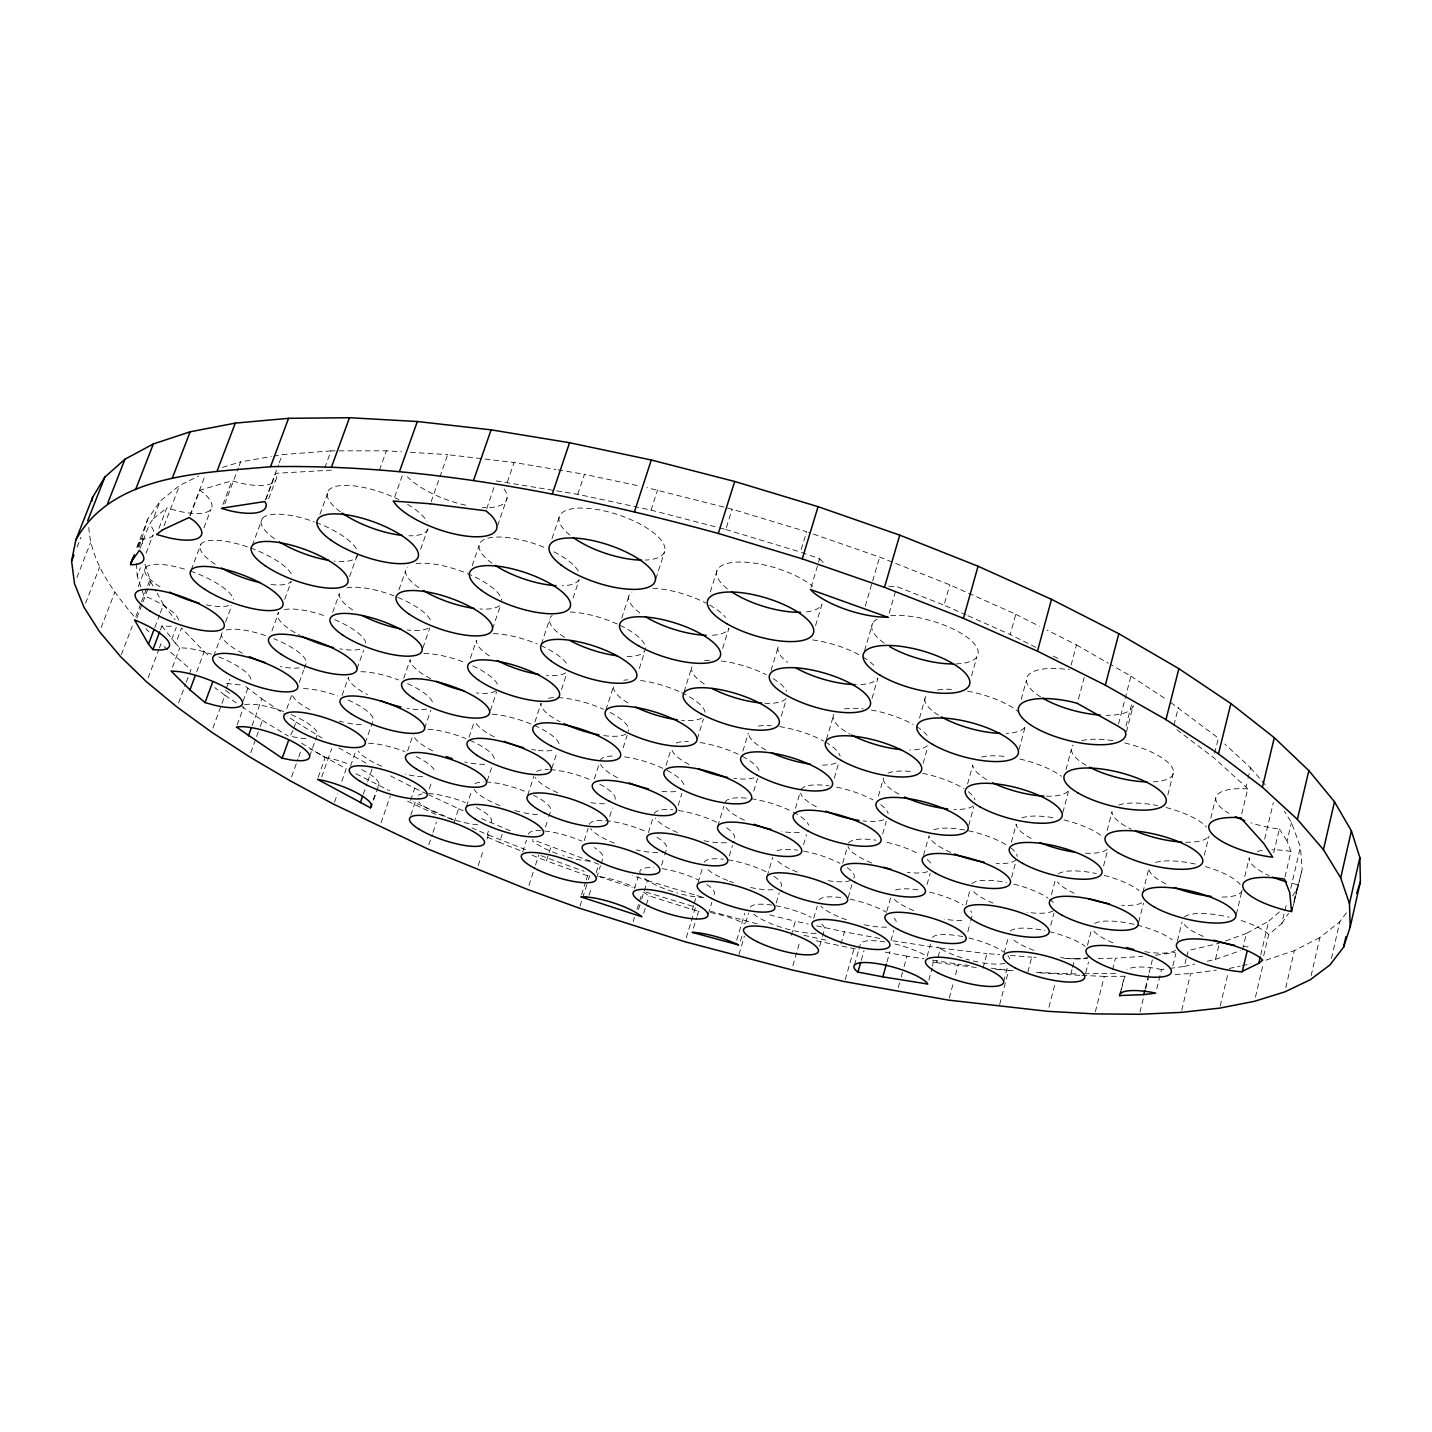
<?xml version="1.0" encoding="UTF-8"?>
<svg xmlns="http://www.w3.org/2000/svg" width="1432" height="1432" viewBox="0 0 1432 1432"><rect width="100%" height="100%" fill="white"/><g stroke="black" fill="none" stroke-linecap="round" stroke-linejoin="round"><path stroke-width="0.75" stroke-dasharray="5 3.75" d="M1331.456 958.438L1339.779 921.796L1347.261 911.629M1311.157 975.568L1319.857 937.584L1339.779 921.796M1285.811 987.543L1294.367 950.597L1319.857 937.584M1263.668 955.86L1268.663 934.649L1281.801 923.497L1285.811 906.367L1288.066 902.894M1290.769 888.288L1300.417 847.028L1291.449 822.577L1284.361 811.21M1293.937 901.175L1297.804 884.6L1294.707 884.009A50.371 15.68 13 0 1 1290.536 882.989M1293.06 906.528L1302.171 869.224L1300.417 847.028M1294.152 902.196L1302.171 869.224M1284.987 877.046L1290.984 851.467L1287.082 841.085L1291.449 822.577M1260.769 954.876L1268.698 921.152L1282.696 909.052M1255.452 997.048L1262.952 965.114M1273.728 852.81L1279.367 828.985L1277.076 828.788A52.751 17.363 13 0 1 1250.888 822.809M1220.225 1006.016L1227.689 974.727M1264.671 839.045L1273.37 802.529M1242.457 949.917L1246.377 933.431L1268.698 921.152M1207.176 961.266L1215.482 959.386L1218.883 945.245M1244.802 876.545L1249.313 857.714A50.371 15.68 13 0 0 1268.985 875.525M1236.317 914.368L1241.651 892.082M1241.759 813.752L1247.737 789.014L1245.947 786.956L1247.487 780.583M1248.006 778.453L1250.583 767.803L1224.808 744.049M1169.819 968.408L1184.336 966.439L1186.287 958.509M1186.77 956.522L1188.22 950.562L1219.384 943.223M1181.722 1010.24L1190.654 973.527L1216.341 970.162M1177.444 940.806L1182.062 922.011M1172.862 965.723L1175.851 953.551M1210.774 818.227L1215.75 797.964M1204.312 855.208L1208.966 836.198M1139.926 1012.156L1143.613 997.316M1145.707 988.832L1148.339 978.235M1214.64 753.232L1218.381 738.107L1169.264 701.394M1156.752 988.868L1161.513 969.518L1167.742 968.676M1145.332 988.116L1148.553 975.102M1149.091 972.919L1152.33 959.888M1142.879 892.369L1148.912 868.311A47.9 14.463 13.8 0 0 1166.973 884.367M1167.832 794.903L1173.47 772.403M1120.164 993.432L1124.406 976.517M1121.381 989.584L1125.087 974.798M1138.78 922.011L1143.524 903.055M1095.337 1011.798L1104.305 976.373L1126.59 976.248M1173.918 725.129L1178.393 707.408M1112.539 969.75L1115.438 958.241L1142.861 956.308M1103.607 865.913L1107.759 849.731M1087.497 945.192L1091.614 929.099M1085.796 972.686L1088.517 962.036M1125.946 726.239L1131.477 704.812M1126.429 731.877L1133.052 706.209M1107.169 830.524L1112.002 811.711A50.066 15.949 13.9 0 0 1131.352 829.217M1036.482 972.418L1070.868 973.849L1071.977 969.536M1072.532 967.388L1074.752 958.76L1087.604 958.599M1118.517 724.055L1130.922 676.173L1110.265 664.323M1048.958 1007.215L1054.793 984.643M1051.482 894.606L1055.849 877.905M1050.784 925.287L1053.952 913.133M1062.848 812.624L1068.397 791.556M1027.872 972.059L1031.774 957.167L1036.07 957.328M1004.19 952.871L1008.128 938.085M1003.635 981.582L1007.43 967.209M1078.475 699.049L1084.203 677.443M999.626 1004.566L1008.683 970.287L1013.122 970.663M1066.017 769.628L1071.351 749.401M1011.618 877.476L1015.557 862.762M1071.118 665.039L1076.488 644.937L1047.114 630.116M1011.386 842.195L1016.219 824.17A47.686 14.678 14.6 0 0 1033.904 839.868M982.978 968.283L986.899 953.587L999.715 954.607M949.255 998.032L953.247 983.229M955.538 974.762L958.402 964.183L969.339 965.508M967.853 931.534L970.144 923.031M970.735 920.901L972.453 914.511A41.958 11.51 15.6 0 0 970.645 910.967M1019.011 749.545L1025.634 725.057M1021.195 699.442L1026.368 680.415M965.956 904.935L970.323 888.896M138.17 547.203L140.408 539.041L142.538 539.13A49.834 15.179 21.4 0 0 151.183 526.314L149.34 524.398L153.367 518.599L160.044 501.272L179.501 485.538L198.672 476.068M927.148 956.308L930.496 944.1M968.73 825.351L973.706 807.165M928.885 980.079L932.143 968.157M932.697 966.17L933.127 961.087M933.771 962.197L936.528 962.626L940.502 948.109L986.899 953.587M139.155 547.024L147.764 519.1L160.044 501.272M967.584 784.002L972.74 765.243A49.887 16.182 14.9 0 0 987.973 780.351M1035.766 647.318L1010.222 634.519L1015.789 614.292L949.81 584.811L879.66 557.102L808.722 532.453M923.551 855.316L928.795 836.503M898.258 987.579L900.585 979.202M901.158 977.107L903.467 968.748M904.057 966.654L906.957 956.182L924.105 958.849M927.077 884.439L930.138 873.431M890.955 940.645L893.801 930.424M886.981 962.018L889.934 951.421M971.54 675.904L976.875 656.787M923.121 763.399L927.829 746.645M886.838 911.182L890.99 896.36M845.238 979.56L854.063 948.467M919.523 718.041L925.842 695.737A52.322 17.918 15.2 0 0 939.499 715.803M854.474 965.025L858.377 951.224M858.932 949.237L860.614 943.33A38.879 9.899 15.8 0 1 885.191 941.97M861.276 960.335L864.033 950.544M840.924 944.064L844.415 931.856L880.25 938.497M966.099 614.937L944.028 605.127L949.81 584.811M882.703 833.889L886.265 821.342M848.245 897.47L851.879 884.761M878.425 796.102L883.58 778.041M842.732 863.138L847.368 847.046M819.641 946.391L821.914 938.497M822.487 936.51L824.188 930.603A38.879 9.988 16.4 0 0 819.569 922.315M889.165 613.218L895.716 590.7M792.845 965.741L799.987 941.057M872.016 698.351L877.888 678.07A52.358 18.133 16.4 0 1 856.891 684.639M813.716 918.324L817.242 906.08M864.552 650.79L872.607 623.242M834.283 778.095L838.955 762.039M791.234 935.382L795.351 921.241L808.149 924.016M776.251 902.983L779.259 892.763M865.268 606.076L879.66 557.102M826.497 739.324L833.872 714.264A49.852 16.379 15.9 0 0 850.107 734.204M803.567 844.701L806.52 834.641M767.122 876.295L772.761 857.267M795.422 808.328L799.736 793.722M736.728 940.215L744.747 913.258M745.625 922.906L748.56 913.043M740.505 941.057L742.403 934.702M738.948 954.5L744.407 936.081M815.56 625.587L821.914 604.394A55.15 20.155 17 0 1 802.69 612.216M708.285 914.135L711.847 902.303M729.3 855.996L732.486 845.417M811.049 587.406L819.677 558.748L808.149 554.739M753.787 791.055L757.546 778.525M781.299 716.125L786.329 699.407M686.268 937.692L695.54 907.136L644.794 891.688M742.886 751.102L748.363 733.077M771.078 670.427L778.435 646.136A52.358 18.133 16.4 0 0 787.439 662.354M693.464 928.151L696.668 917.59M697.295 915.478L698.583 911.253L700.588 911.271M698.028 882.595L702.36 868.329M806.216 554.077L800.452 552.072L806.646 531.737L732.128 509.201L646.834 487.632M643.469 892.047A37.626 9.38 17.4 0 1 648.41 895.68L692.336 909.535L693.553 905.525M694.162 903.538L696.596 895.519L703.04 897.291M717.808 826.192L723.912 806.109M661.566 865.197L664.09 857.052M664.717 855.011L666.614 848.89A40.508 10.865 17.4 0 0 654.889 836.019M633.212 921.546L634.483 917.482M637.007 909.338L642.037 893.085M638.511 909.445L641.071 901.193M641.697 899.135L647.461 880.573L632.658 875.632M722.677 648.374L728.942 628.129A52.554 18.276 17.6 0 1 709.717 635.361M697.259 739.055L703.47 719.007M643.738 913.186L648.947 896.325M678.124 805.5L681.847 793.453M666.023 765.35L671.232 748.685M648.41 832.583L653.01 817.815M634.519 888.556L638.189 876.76M719.365 527.817L725.773 529.482L732.128 509.201M710.362 591.792L716.985 570.652M684.048 691.871L691.871 666.847A49.959 16.54 17 0 0 706.549 685.427M596.714 877.601L600.456 865.787M601.082 863.818L602.944 857.911A39.094 10.114 17.7 0 0 594.352 847.601M623.171 747.808L627.144 735.296M581.535 894.803L585.545 882.148M586.207 880.053L587.55 875.829L590.7 875.811M580.032 906.116L587.764 881.736M588.409 879.696L589.698 875.632M609.71 816.491L612.377 808.042M589.035 895.269L591.649 887.017M596.213 872.589L598.827 864.337L532.632 839.635M584.22 840.62L588.122 828.412M639.298 668.601L644.615 651.918M605.933 709.878L613.648 685.874A47.811 15.143 17.5 0 0 628.738 703.398M655.838 578.958L664.645 551.463M594.37 778.829L598.862 764.795M621.721 618.23L628.899 596.016M587.55 875.829L546.433 860.9L550.962 846.903M545.467 827.07L548.116 818.925M548.778 816.902L550.747 810.78A40.705 10.919 18.1 0 0 533.581 795.279M528.927 885.406L534.852 867.094M535.514 865.053L538.808 854.868M496.242 480.955L577.776 494.308L651.059 510.114L657.592 489.941M522.662 851.933L526.493 840.137M551.875 768.125L557.102 752.086M519.905 850.447L499.5 842.392L502.149 834.355M561.487 689.544L566.732 673.541M527.71 795.064L533.921 776.108M487.113 835.053L488.402 831.115M478.216 865.572L483.622 849.248M486.987 839.027L488.348 834.946L471.969 827.929M573.051 598.128L579.065 579.942M534.942 721.961L541.099 703.237A45.86 13.89 17.9 0 0 560.127 721.764M541.385 644.167L549.673 619.197M466.42 806.449L471.844 790.196M577.776 494.308L584.453 474.296L638.242 485.788M487.22 780.852L492.125 766.084M490.335 710.612L496.618 691.871M453.89 822.863L458.634 808.74L428.705 794.742M552.018 538.593L559.089 517.507M492.501 628.952L500.251 606.04M428.83 844.701L432.285 834.426M432.983 832.368L436.438 822.111M469.016 737.319L474.404 721.298M470.394 658.219L476.498 640.265A48.115 15.215 18.5 0 0 491.695 657.378M429.332 788.817L432.088 780.691M497.638 525.598L507.017 498.175M410.59 800.399L414.743 788.209L388.054 774.623M410.787 815.184L415.459 801.437M381.073 822.827L390.31 795.959M407.619 750.869L412.685 736.138M472.148 565.765L479.076 545.61M507.286 482.298L514.07 462.482L555.867 469.499M424.588 728.351L430.764 710.344M373.179 799.987L375.882 792.147M373.627 800.04L379.05 784.342A39.613 10.167 19 0 0 360.363 769.02M486.647 508.825L494.183 486.934M363.263 794.295L366.932 783.734M367.666 781.621L372.051 768.948M403.699 678.356L410.179 659.669A46.2 13.944 18.9 0 0 431.086 678.875M422.905 647.801L429.815 627.842M365.25 742.922L373.322 719.777A42.835 11.832 19.3 0 0 347.206 699.639M431.139 501.737L447.679 454.66L514.07 462.482M420.614 549.369L427.685 529.213M334.515 802.171L337.451 793.829M341.818 781.317L346.204 768.805L310.511 749.115M350.554 766.048L356.246 749.813M318.19 777.343L325.207 757.51L299.825 742.134M357.051 668.816L363.656 650.11M321.717 776.967L331.669 748.757M398.937 589.769L405.507 571.064M309.634 756.311L314.682 742.098M315.398 740.076L317.564 733.99A41.349 10.955 19.5 0 0 287.689 713.154M342.069 695.415L348.441 677.425A44.446 12.834 19.1 0 0 367.487 694.699M291.627 776.806L298.017 758.888M298.733 756.902L300.863 750.941M394.695 496.85L402.893 473.831M332.725 612.323L339.151 594.405M293.005 730.374L290.087 736.191L298.679 737.874A41.349 10.955 19.5 0 0 306.591 738.59M293.757 728.279L295.994 722.014L287.026 715.91M349.587 576.505L357.033 555.723M286.83 708.625L292.11 693.911A42.835 11.832 19.3 0 0 312.946 711.221M299.27 682.402L303.584 670.409M304.3 668.404L306.466 662.407A44.893 12.834 19.9 0 0 273.87 638.708M379.426 470.126L386.371 450.812L401.694 451.778M250.761 752.641L255.863 738.536M256.596 736.531L259.514 728.458M260.248 726.454L262.45 720.403L239.234 704.848M319.927 514.374L328.769 490.156M252.139 725.63L261.877 698.816L244.8 685.749M324.742 467.978L331.007 450.865L386.371 450.812M243.064 701.179L248.416 686.537M237.121 725.022L243.834 706.656M271.937 630.975L278.775 612.252A46.647 13.962 19.7 0 0 300.398 635.575M284.717 599.328L291.251 581.446A49.118 15.233 20.5 0 1 270.63 584.489M226.31 688.434L229.764 679.054M212.938 727.957L221.208 705.475M221.96 703.434L224.967 695.272L214.764 687.611M265.582 499.5L278.47 464.827M279.24 462.787L282.265 454.624L331.007 450.865M265.922 499.5L275.678 473.312L335.124 469.929M268.643 498.766L275.356 480.74M252.265 545.52L262.307 518.456M225.612 621.936L231.751 605.414M213.654 656.16L222.569 632.139A44.893 12.834 19.9 0 0 242.402 653.243M178.588 702.879L185.551 684.227M186.339 682.151L190.975 669.711L160.939 643.899L159.435 647.908M196.721 671.733L204.203 651.614L181.506 627.986L175.671 643.487L179.823 647.729L187.646 648.266A43.282 11.832 20 0 1 211.632 654.227M172.538 667.133L179.823 647.729M191.118 570.151L200.91 544.196M171.768 639.298L176.279 627.377M222.962 504.494L231.912 480.776L240.988 483.228A54.255 18.365 21.3 0 0 276.716 476.14L275.678 473.312M224.77 503.939L238.356 467.888M239.126 465.883L240.63 461.874L271.31 456.54M154.817 627.502L159.561 615.026M160.348 612.932L163.516 604.626L157.09 593.188M160.402 629.883L161.888 625.945L168.063 626.321A45.448 12.799 20.7 0 0 174.203 625.498M203.917 527.799L210.951 509.219M148.105 677.855L158.684 649.895M189.919 515.466L204.776 476.408M190.259 515.466L199.871 490.209L231.912 480.776M138.242 586.547L145.42 567.86M164.054 525.866L179.501 485.538M121.362 654.639L132.263 626.178M140.748 603.767L135.342 617.908C113.074 591.631 90.162 561.451 88.73 525.651M141.517 601.744L150.002 579.602L144.793 563.671M136.828 617.98L142.216 603.892M142.985 601.888L150.682 581.75L150.002 579.602M140.103 548.384L149.34 524.398M178.517 620.11A45.448 12.799 20.7 0 0 143.844 595.676L137.204 576.04L140.336 567.86M146.082 553.128L152.938 535.282M158.952 528.354L166.774 507.948L178.911 511.26A51.946 16.665 21.4 0 0 204.149 493.485L199.871 490.209M101.153 627.592L114.739 592.383M136.81 547.525L147.764 519.1M137.365 546.917L140.408 539.041M85.562 603.284L99.631 567.162M77.077 547.149L80.998 537.197M76.898 577.49L90.538 542.674M377.923 786.275L379.05 784.342M1292.595 895.967L1297.123 889.039M1281.801 923.497L1288.549 913.312M153.367 518.599L166.774 507.948M1225.613 940.967L1246.377 933.431M1215.482 959.386L1240.398 950.651M1265.977 960.174L1294.367 950.597M222.479 467.387L240.63 461.874M1184.336 966.439L1194.718 964.094M1229.193 968.479L1240.058 966.099M1242.224 965.616L1250.924 963.718M273.512 456.164L282.265 454.624M1155.588 955.233L1175.171 952.441M244.568 704.616L249.741 704.15A41.349 10.955 19.5 0 1 283.608 711.597M1115.582 973.33L1081.572 973.778M1175.26 974.476L1190.654 973.527M1098.308 958.456L1115.438 958.241M1070.868 973.849L1079.442 973.796M1248.167 946.856L1247.326 946.838A45.913 13.174 13.7 0 1 1243.083 946.462M1064.012 958.366L1074.752 958.76M1079.764 975.335L1037.502 972.704M1082.001 975.425L1104.305 976.373M888.789 586.261L896.897 586.601L944.028 605.127M410.465 452.315L447.679 454.66M1010.401 955.466L1031.774 957.167M1247.737 789.014L1243.71 788.692A52.751 17.363 13 0 0 1228.942 813.34M995.795 969.357L1012.907 970.789M991.195 968.175L1008.683 970.287M936.528 962.626L976.338 967.477M892.888 940.842L940.502 948.109M932.679 960.192L958.402 964.183M558.068 469.857L584.453 474.296M1290.984 851.467L1288.764 851.056A50.371 15.68 13 0 0 1271.92 849.785M885.155 952.101L906.957 956.182M855.423 948.915L812.588 940.036M325.207 757.51L331.454 758.745A39.613 10.167 19 0 1 349.247 764.276M1161.513 969.518L1156.68 968.533A42.19 11.223 14.2 0 0 1127.002 969.679M816.67 925.86L844.415 931.856M803.889 935.347L827.159 940.412M769.593 914.905L795.351 921.241M757.152 923.873L710.415 911.235M651.059 510.114L717.235 527.262M692.336 909.535L698.583 911.253M725.773 529.482L800.452 552.072M647.461 880.573L696.596 895.519M598.719 876.384L632.21 887.554M540.866 855.62L584.167 871.354M488.348 834.946L526.707 850.089M532.149 855.262L546.433 860.9M510.24 830.757L478.413 817.26M453.55 820.035L413.49 801.938M487.614 837.29L499.5 842.392M458.634 808.74L464.559 811.3M968.104 615.814L1010.222 634.519M435.901 814.504L406.133 800.524M414.743 788.209L426.718 793.811M1053.451 656.178L1059.34 659.132M1015.789 614.292L1039.292 626.16M356.103 773.799L389.755 790.822M338.757 747.898L369.009 764.742M1076.488 644.937L1108.404 663.249M262.45 720.403L288.244 736.03M295.994 722.014L321.967 737.928M1130.922 676.173L1167.438 700.194M224.967 695.272L237.461 703.649M261.877 698.816L285.219 714.693M225.612 690.313L232.503 695.522M1176.907 729.747L1213.584 757.546L1245.947 786.956M204.203 651.614L208.965 655.802M145.903 628.702L148.91 631.745M819.677 558.748L822.791 561.953A58.086 22.303 16.2 0 0 825.727 564.226M1268.663 934.649L1267.266 933.127A45.913 13.174 13.7 0 0 1240.953 920.454M1250.583 767.803L1260.59 779.456M1262.022 781.102L1267.75 787.761M161.888 625.945L175.671 643.487M163.516 604.626L175.08 619.644M1279.367 828.985L1287.082 841.085M150.682 581.75L156.034 591.291M1297.804 884.6L1298.018 887.052M136.452 563.635L137.204 576.04M142.377 538.683L142.824 547.078M1133.321 705.779A55.132 19.672 14.3 0 1 1106.292 715.32M1040.599 696.883A55.132 19.672 14.3 0 1 1028.982 674.347A55.132 19.672 14.3 0 1 1069.489 669.728M1257.26 851.467A50.371 15.68 13 0 1 1263.364 850.268M1203.238 936.367A45.913 13.174 13.7 0 1 1183.709 923.658M1184.479 916.856A45.913 13.174 13.7 0 1 1229.283 917.214M894.91 943.974A38.879 9.899 15.8 0 1 925.878 955.663M710.558 912.596A37.536 9.326 16.8 0 1 744.909 923.747M600.294 876.742A37.626 9.38 17.4 0 1 635.003 887.518M240.182 684.782A43.282 11.832 20 0 1 224.573 682.795M218.81 656.912A43.282 11.832 20 0 1 250.94 679.43M504.1 488.956A56.027 20.352 19.8 0 1 482.351 507.537M465.597 505.192A56.027 20.352 19.8 0 1 407.386 476.749M422.762 776.77A40.991 10.937 18.8 0 1 405.292 774.121M381.592 766.227A40.991 10.937 18.8 0 1 358.269 751.173M368.525 743.244A40.991 10.937 18.8 0 1 404.737 751.567M416.157 756.526A40.991 10.937 18.8 0 1 434.863 772.564M299.27 667.831A44.893 12.834 19.9 0 1 280.314 666.578M226.363 630.026A44.893 12.834 19.9 0 1 266.424 635.915M973.187 805.858A47.614 14.875 15.6 0 1 954.07 809.366M898.92 794.169A47.614 14.875 15.6 0 1 883.419 779.849M887.965 773.173A47.614 14.875 15.6 0 1 912.417 771.705M922.62 773.334A47.614 14.875 15.6 0 1 963.808 788.62M968.211 791.681A47.614 14.875 15.6 0 1 975.031 799.7M228.583 605.611A47.202 13.944 20.6 0 1 205.134 604.662M159.972 586.726A47.202 13.944 20.6 0 1 147.013 566.392A47.202 13.944 20.6 0 1 186.5 569.757M190.42 571.082A47.202 13.944 20.6 0 1 233.523 599.847M537.573 814.611A40.705 10.919 18.1 0 1 521.713 812.302M519.762 811.855A40.705 10.919 18.1 0 1 513.802 810.279M499.965 805.572A40.705 10.919 18.1 0 1 474.082 789.372M474.977 783.716A40.705 10.919 18.1 0 1 483.479 781.962M485.895 781.979A40.705 10.919 18.1 0 1 524.363 791.18M589.769 861.151A39.094 10.114 17.7 0 1 562.865 855.638M557.138 853.687A39.094 10.114 17.7 0 1 532.203 840.709M528.426 834.247A39.094 10.114 17.7 0 1 581.947 841.211M477.662 824.76A39.326 10.149 18.3 0 1 445.245 816.831M443.383 816.115A39.326 10.149 18.3 0 1 418.753 801.759M418.305 795.225A39.326 10.149 18.3 0 1 422.297 793.883M428.49 793.614A39.326 10.149 18.3 0 1 465.4 802.529M476.426 807.487A39.326 10.149 18.3 0 1 489.905 823.472M1067.914 791.305A49.887 16.182 14.9 0 1 1045.754 796.192M981.618 757.045A49.887 16.182 14.9 0 1 1007.161 756.74M1019.835 759.032A49.887 16.182 14.9 0 1 1061.434 776.305M215.212 564.262A49.118 15.233 20.5 0 1 203.451 542.191A49.118 15.233 20.5 0 1 248.577 547.275M250.636 548.009A49.118 15.233 20.5 0 1 292.289 576.219M927.381 745.714A49.852 16.379 15.9 0 1 909.857 750.028M844.45 708.93A49.852 16.379 15.9 0 1 863.192 708.858M871.336 710.039A49.852 16.379 15.9 0 1 913.168 724.467M916.802 726.65A49.852 16.379 15.9 0 1 927.041 735.386M1024.721 727.474A52.322 17.918 15.2 0 1 1006.284 733.363M937.763 689.991A52.322 17.918 15.2 0 1 951.797 689.347M967.584 691.191A52.322 17.918 15.2 0 1 1018.761 711.99M359.897 649.287A46.647 13.962 19.7 0 1 339.885 648.857M284.395 609.602A46.647 13.962 19.7 0 1 327.087 616.655M334.712 619.662A46.647 13.962 19.7 0 1 365.858 643.881M357.785 553.647A51.212 16.701 20.3 0 1 333.925 561.093M274.443 538.647A51.212 16.701 20.3 0 1 265.94 515.914A51.212 16.701 20.3 0 1 314.181 521.803M316.025 522.483A51.212 16.701 20.3 0 1 357.606 552.054M604.519 803.71A42.208 11.778 17.8 0 1 588.087 802.153M557.657 792.719A42.208 11.778 17.8 0 1 535.3 777.397M536.678 771.436A42.208 11.778 17.8 0 1 548.42 769.557M550.479 769.646A42.208 11.778 17.8 0 1 592.526 780.726M599.775 784.235A42.208 11.778 17.8 0 1 615.062 799.611M495.92 690.815A46.2 13.944 18.9 0 1 476.373 692.927M423.854 653.529A46.2 13.944 18.9 0 1 465.382 662.748M472.685 665.862A46.2 13.944 18.9 0 1 498.014 687.7M625.873 734.043A45.86 13.89 17.9 0 1 603.212 735.511M548.51 698.243A45.86 13.89 17.9 0 1 556.189 697.617M557.979 697.653A45.86 13.89 17.9 0 1 603.481 709.234M610.175 712.474A45.86 13.89 17.9 0 1 628.469 731.125M1107.115 849.212A47.686 14.678 14.6 0 1 1085.51 853.221M1021.875 817.887A47.686 14.678 14.6 0 1 1055.832 818.155M1063.994 819.927A47.686 14.678 14.6 0 1 1102.694 836.628M1016.004 859.773A45.573 13.55 15.3 0 1 996.26 863.514M950.776 852.416A45.573 13.55 15.3 0 1 929.082 835.733M933.789 829.808A45.573 13.55 15.3 0 1 1007.34 845.489M1010.723 847.833A45.573 13.55 15.3 0 1 1017.239 856.443M361.365 724.699A42.835 11.832 19.3 0 1 345.38 722.587M343.394 722.122A42.835 11.832 19.3 0 1 339.312 721.102M303.495 688.631A42.835 11.832 19.3 0 1 337.809 695.916M565.586 672.861A48.115 15.215 18.5 0 1 546.594 675.421M493.378 633.642A48.115 15.215 18.5 0 1 537.107 643.952M540.884 645.599A48.115 15.215 18.5 0 1 567.412 665.182M484.714 764.223A42.477 11.814 18.6 0 1 464.756 762.039M432.625 750.78A42.477 11.814 18.6 0 1 413.418 734.043M428.007 729.246A42.477 11.814 18.6 0 1 465.901 738.572M469.911 740.272A42.477 11.814 18.6 0 1 494.237 759.765M727.313 588.749A55.15 20.155 17 0 1 738.124 562.06A55.15 20.155 17 0 1 812.767 586.279M426.611 709.055A44.446 12.834 19.1 0 1 407.064 708.285M360.882 671.733A44.446 12.834 19.1 0 1 398.669 679.949M407.565 683.619A44.446 12.834 19.1 0 1 432.822 704.329M428.007 628.272A48.545 15.233 19.5 0 1 407.422 629.955M352.648 609.96A48.545 15.233 19.5 0 1 340.673 590.7M346.848 587.854A48.545 15.233 19.5 0 1 393.872 595.819M397.827 597.395A48.545 15.233 19.5 0 1 431.139 622.419M772.976 889.72A40.382 10.794 16.7 0 1 749.24 887.178M733.363 882.613A40.382 10.794 16.7 0 1 729.514 881.217M727.653 880.483A40.382 10.794 16.7 0 1 706.889 868.705M704.222 862.225A40.382 10.794 16.7 0 1 723.375 859.2M727.993 859.827A40.382 10.794 16.7 0 1 766.872 872.195M773.978 876.295A40.382 10.794 16.7 0 1 781.067 886.641M428.079 528.784A53.485 18.401 20.1 0 1 408.872 535.801M340.333 511.779A53.485 18.401 20.1 0 1 336.878 486.146A53.485 18.401 20.1 0 1 398.812 499.589M407.637 504.368A53.485 18.401 20.1 0 1 427.022 521.696M726.31 842.607A42.047 11.707 17 0 1 703.953 840.709M677.533 832.511A42.047 11.707 17 0 1 655.247 818.066M654.335 813.591A42.047 11.707 17 0 1 672.789 809.796M678.464 810.494A42.047 11.707 17 0 1 717.289 822.541M726.525 827.785A42.047 11.707 17 0 1 734.383 839.08M812.606 639.907A52.358 18.133 16.4 0 1 861.026 655.874M863.013 657.037A52.358 18.133 16.4 0 1 875.972 667.831M1175.529 950.293A43.873 12.244 14.3 0 1 1144.794 951.689M1112.968 942.829A43.873 12.244 14.3 0 1 1093.547 930.675M1094.728 923.407A43.873 12.244 14.3 0 1 1135.325 924.642M1137.187 925.108A43.873 12.244 14.3 0 1 1172.235 939.893M657.753 852.344A40.508 10.865 17.4 0 1 636.166 849.91M614.507 843.197A40.508 10.865 17.4 0 1 590.611 828.609M589.411 824.349A40.508 10.865 17.4 0 1 647.515 832.26M1089.287 956.218A42.029 11.384 14.9 0 1 1060.718 957.489M1033.958 950.401A42.029 11.384 14.9 0 1 1012.03 938.515M1010.348 931.086A42.029 11.384 14.9 0 1 1045.02 930.657M1049.334 931.623A42.029 11.384 14.9 0 1 1085.205 946.266M703.685 897.434A38.95 10.06 17 0 1 676.674 892.852M672.825 891.688A38.95 10.06 17 0 1 643.04 877.064M640.283 873.663A38.95 10.06 17 0 1 653.78 867.685M662.211 868.633A38.95 10.06 17 0 1 698.154 879.785M706.746 884.511A38.95 10.06 17 0 1 714.228 894.409M499.374 605.664A50.621 16.701 19.2 0 1 480.078 608.976M418.806 587.603A50.621 16.701 19.2 0 1 407.404 567.108M416.121 563.653A50.621 16.701 19.2 0 1 468.855 574.178A50.621 16.701 19.2 0 1 501.701 600.366M1141.608 902.84A45.699 13.371 14.5 0 1 1121.811 905.257M1074.179 893.21A45.699 13.371 14.5 0 1 1057.46 881.826M1058.355 873.788A45.699 13.371 14.5 0 1 1096.375 873.538M1104.197 875.382A45.699 13.371 14.5 0 1 1139.013 890.561M1053.129 910.842A43.73 12.405 15 0 1 1026.959 912.274M993.092 903.109A43.73 12.405 15 0 1 972.722 890.615M971.863 883.812A43.73 12.405 15 0 1 1006.374 882.47M1013.838 884.135A43.73 12.405 15 0 1 1048.063 898.079M1049.567 899.153A43.73 12.405 15 0 1 1053.97 903.341M890.686 615.653A55.025 19.941 15.7 0 1 967.907 637.849A55.025 19.941 15.7 0 1 953.551 663.965M884.099 643.058A55.025 19.941 15.7 0 1 876.975 619.179M816.115 933.252A38.879 9.988 16.4 0 1 783.394 928.008M781.496 927.417A38.879 9.988 16.4 0 1 753.894 914.26M750.314 907.136A38.879 9.988 16.4 0 1 773.799 905.382A38.879 9.988 16.4 0 1 811.067 917.232M883.812 819.713A45.556 13.694 16.1 0 1 863.12 820.912M816.276 806.771A45.556 13.694 16.1 0 1 800.613 793.149M800.971 789.551A45.556 13.694 16.1 0 1 829.11 785.846M836.61 787.153A45.556 13.694 16.1 0 1 872.947 799.862M880.68 804.677A45.556 13.694 16.1 0 1 888.162 813.627M701.662 718.112A47.811 15.143 17.5 0 1 681.543 720.278M623.815 680.218A47.811 15.143 17.5 0 1 627.968 679.86M640.552 680.522A47.811 15.143 17.5 0 1 679.842 691.889M681.65 692.73A47.811 15.143 17.5 0 1 704.705 714.998M569.882 535.067A55.472 20.299 18.4 0 1 579.351 508.092A55.472 20.299 18.4 0 1 653.511 532.704A55.472 20.299 18.4 0 1 645.241 560.073M799.342 832.35A43.712 12.655 16.6 0 1 781.89 831.562M744.389 820.232A43.712 12.655 16.6 0 1 725.093 805.518M725.129 802.099A43.712 12.655 16.6 0 1 749.115 798.447M751.156 798.716A43.712 12.655 16.6 0 1 791.52 811.246M793.274 812.159A43.712 12.655 16.6 0 1 808.65 825.262M786.114 698.548A49.959 16.54 17 0 1 763.829 703.219M704.544 660.582A49.959 16.54 17 0 1 710.183 660.277M721.191 660.957A49.959 16.54 17 0 1 766.013 674.615M773.244 678.678A49.959 16.54 17 0 1 786.651 691.244M579.172 579.423A52.93 18.365 18.9 0 1 562.293 585.795M492.035 563.259A52.93 18.365 18.9 0 1 487.363 538.325A52.93 18.365 18.9 0 1 545.861 548.062M554.023 551.875A52.93 18.365 18.9 0 1 579.083 572.693M754.02 777.755A45.663 13.819 17 0 1 733.972 778.417M689.025 764.473A45.663 13.819 17 0 1 672.055 750.386M676.262 742.993A45.663 13.819 17 0 1 688.38 741.472M700.159 742.564A45.663 13.819 17 0 1 738.626 754.449M742.438 756.382A45.663 13.819 17 0 1 758.996 770.631M835.948 762.952A47.65 15.018 16.5 0 1 820.84 765.082M765.726 749.92A47.65 15.018 16.5 0 1 748.829 735.099M758.387 726.113A47.65 15.018 16.5 0 1 771.132 725.702M779.599 726.633A47.65 15.018 16.5 0 1 823.651 741.06M825.458 742.098A47.65 15.018 16.5 0 1 840.083 756.096M620.074 625.354A50.21 16.647 18.1 0 1 623.94 656.375M564.548 637.365A50.21 16.647 18.1 0 1 552.197 615.456M570.33 612.037A50.21 16.647 18.1 0 1 618.177 624.442M961.767 920.328A41.958 11.51 15.6 0 1 944.261 919.129M913.741 910.591A41.958 11.51 15.6 0 1 893.586 898.634M895.573 890.042A41.958 11.51 15.6 0 1 919.111 890.024M929.654 892.136A41.958 11.51 15.6 0 1 962.984 904.899M886.677 927.077A40.347 10.704 16 0 1 862.332 924.338M846.455 919.774A40.347 10.704 16 0 1 820.876 906.17M819.014 899.958A40.347 10.704 16 0 1 842.177 897.739M850.053 899.135A40.347 10.704 16 0 1 886.462 912.345M894.177 918.163A40.347 10.704 16 0 1 896.181 921.564M927.614 871.64A43.676 12.53 15.8 0 1 907.441 872.392M871.64 862.995A43.676 12.53 15.8 0 1 847.995 846.276M848.514 843.036A43.676 12.53 15.8 0 1 876.062 840.19M886.981 842.32A43.676 12.53 15.8 0 1 917.966 853.562M927.148 859.504A43.676 12.53 15.8 0 1 932.107 866.235M850.465 880.537A41.958 11.617 16.3 0 1 827.821 880.644M797.32 872.124A41.958 11.617 16.3 0 1 776.269 859.844M776.95 850.805A41.958 11.617 16.3 0 1 797.588 850.16M803.638 851.145A41.958 11.617 16.3 0 1 839.904 863.281M847.1 867.577A41.958 11.617 16.3 0 1 853.687 878.407M639.871 612.95A52.554 18.276 17.6 0 1 631.924 592.007M652.831 588.248A52.554 18.276 17.6 0 1 705.922 603.069M709.574 605.038A52.554 18.276 17.6 0 1 725.648 617.389M1004.906 963.306A40.382 10.597 15.4 0 1 981.958 962.734M978.038 962.018A40.382 10.597 15.4 0 1 965.991 959.082M962.018 957.865A40.382 10.597 15.4 0 1 937.799 946.964M932.393 937.369A40.382 10.597 15.4 0 1 962.752 936.6M968.909 937.96A40.382 10.597 15.4 0 1 1003.796 952.029M1008.003 955.735A40.382 10.597 15.4 0 1 1009.614 958.993M1242.135 890.06A47.9 14.463 13.8 0 1 1218.99 896.987M1155.678 862.422A47.9 14.463 13.8 0 1 1197.134 864.463M1205.35 866.593A47.9 14.463 13.8 0 1 1240.166 884.475M1124.8 742.975A52.465 17.667 14.1 0 1 1171.161 765.923A52.465 17.667 14.1 0 1 1153.494 781.854M1086.208 765.368A52.465 17.667 14.1 0 1 1073.033 745.07M1081.787 740.613A52.465 17.667 14.1 0 1 1115.116 741.006M1207.283 837.827A50.066 15.949 13.9 0 1 1185.732 842.231M1118.768 805.035A50.066 15.949 13.9 0 1 1157.521 805.572M1166.131 807.541A50.066 15.949 13.9 0 1 1206.514 827.087M675.671 791.484A43.855 12.745 17.5 0 1 658.81 790.912M617.586 777.773A43.855 12.745 17.5 0 1 600.599 764.384M600.151 760.786A43.855 12.745 17.5 0 1 615.223 756.024M624.638 756.848A43.855 12.745 17.5 0 1 663.249 768.519M666.972 770.344A43.855 12.745 17.5 0 1 683.708 787.421M551.929 750.457A44.106 12.799 18.3 0 1 537.591 750.35M535.675 750.1A44.106 12.799 18.3 0 1 531.684 749.437M494.237 736.889A44.106 12.799 18.3 0 1 476.033 723.071M492.304 714.21A44.106 12.799 18.3 0 1 537.555 726.883A44.106 12.799 18.3 0 1 559.053 746.072"/><path stroke-width="1.5" d="M71.6 561.093L75.824 540.025L92.65 497.28L104.822 477.125L124.96 459.207L153.349 443.956L190.134 431.802L235.295 423.12L288.566 418.323L349.498 417.714L417.339 421.509L491.104 429.851L569.56 442.721L651.292 460.012L734.688 481.474L818.066 506.677L899.743 535.138L978.056 566.249L1051.518 599.346L1118.822 633.714L1178.876 668.672L1230.876 703.542L1274.301 737.695L1308.848 770.595L1334.499 801.795L1351.396 830.9L1359.881 857.625L1360.4 881.772L1350.233 926.808L1343.538 947.25L1329.988 964.917L1310.191 979.774L1284.808 991.893L1254.45 1001.308L1219.724 1008.11L1181.203 1012.388L1139.407 1014.286L1094.818 1013.892L1047.902 1011.332L948.682 1000.145L844.665 981.618L791.645 969.858L685.033 941.755L579.387 908.157L527.602 889.469L427.434 848.8L333.781 804.265L290.213 780.798L249.293 756.669L211.435 732.038L177.031 707.032L146.601 681.847L120.592 656.662L99.542 631.727L84.005 607.293L74.5 583.647L71.6 561.093L73.945 555.133M91.809 501.272L92.65 497.28M1350.233 926.808L1349.463 903.628L1359.881 857.625M1343.538 947.25L1345.919 936.761M1349.463 903.628L1340.692 877.852L1351.396 830.9M1340.692 877.852L1323.437 849.677L1334.499 801.795M1291.521 911.54L1289.749 892.619L1284.486 879.176L1282.267 878.747A50.532 15.251 13.1 0 0 1242.815 886.73A50.532 15.251 13.1 0 0 1288.424 910.949L1291.521 911.54L1292.487 907.405M1258.782 963.306L1262.666 960.102L1261.288 958.617A46.057 12.816 13.8 0 0 1201.072 939.195A46.057 12.816 13.8 0 0 1181.185 952.405A46.057 12.816 13.8 0 0 1241.401 971.809L1258.782 963.306L1260.267 956.988M1323.437 849.677L1297.392 819.355L1308.848 770.595M1242.242 971.827L1247.183 951.027M1297.392 819.355L1262.398 787.26L1274.301 737.695M1262.398 787.26L1218.489 753.823L1230.876 703.542M1143.721 994.631L1155.696 993.164L1150.845 992.161A42.316 10.919 14.3 0 0 1119.627 995.544L1143.721 994.631L1144.794 990.3M1119.788 995.92L1120.844 991.696M1218.489 753.823L1165.97 719.598L1178.876 668.672M1165.97 719.598L1105.343 685.158L1118.822 633.714M131.314 561.756L139.334 550.389L141.195 552.269A49.995 14.768 21.3 0 1 132.675 564.709L130.545 564.62L132.89 557.692M1105.343 685.158L1037.466 651.166L1051.518 599.346M882.846 976.839L927.793 984.053L927.148 982.961A38.968 9.63 15.8 0 0 879.284 963.951A38.968 9.63 15.8 0 0 856.032 970.574L857.965 972.095L882.846 976.839L886.39 964.13M1037.466 651.166L963.396 618.338L978.056 566.249M857.965 972.095L860.722 962.286M963.396 618.338L884.493 587.335L899.743 535.138M884.493 587.335L802.26 558.838L818.066 506.677M75.824 540.025C112.788 473.204 203.988 473.043 270.541 466.689C422.261 463.932 572.514 493.843 718.327 533.438L734.688 481.474M1356.641 893.443L1360.4 881.772M634.466 511.672L651.292 460.012M552.322 493.915L569.56 442.721M370.476 807.809L371.586 805.93A39.702 9.881 18.9 0 0 323.757 780.583L317.492 779.33L370.476 807.809L371.819 803.889M360.327 802.743L362.529 796.407M473.527 480.472L491.104 429.851M399.51 471.468L417.339 421.509M282.176 758.226L236.37 727.062L241.525 726.65A41.456 10.651 19.4 0 1 300.756 746.466A41.456 10.651 19.4 0 1 290.803 759.945L282.176 758.226L288.655 740.201M248.38 735.941L251.388 727.689M331.526 466.904L349.498 417.714M205.044 702.593L189.973 689.848L171.088 671.017L178.893 671.608A43.407 11.51 20 0 1 238.464 696.382A43.407 11.51 20 0 1 214.174 705.135L205.044 702.593L212.706 681.883M270.541 466.689L288.566 418.323M189.973 689.848L195.217 675.761M148.498 644.149L134.572 619.931A45.573 12.458 20.6 0 1 167.186 639.782A45.573 12.458 20.6 0 1 159.113 650.038L152.92 649.609L148.498 644.149L154.029 629.579M217.288 470.591L235.295 423.12M152.92 649.609L159.65 631.852M172.234 478.324L190.134 431.802M130.545 564.62L134.339 554.775M135.628 489.547L153.349 443.956M87.656 520.818L104.822 477.125M107.489 503.849L124.96 459.207M718.327 533.438L802.26 558.838M1100.062 715.069A55.132 19.672 14.3 0 1 1042.514 698.046M1244.766 820.697A52.751 17.363 13 0 1 1235.422 816.759M1286.383 881.843A50.371 15.68 13 0 1 1272.797 877.172M1234.563 945.263A45.913 13.174 13.7 0 1 1213.656 940.162M265.421 662.694A44.893 12.834 19.9 0 1 249.311 656.572M947.769 808.919A47.614 14.875 15.6 0 1 904.612 797.033M199.316 603.302A47.202 13.944 20.6 0 1 169.531 592.078M1043.946 796.12A49.887 16.182 14.9 0 1 992.788 782.857M259.801 582.591A49.118 15.233 20.5 0 1 221.566 568.074M901.301 749.634A49.852 16.379 15.9 0 1 851.7 735.063M1000.091 733.363A52.322 17.918 15.2 0 1 941.379 716.895M333.477 647.568A46.647 13.962 19.7 0 1 302.062 636.417M328.358 560.288A51.212 16.701 20.3 0 1 279.347 541.887M463.789 690.725A46.2 13.944 18.9 0 1 436.098 681.292M599.024 734.849A45.86 13.89 17.9 0 1 563.975 723.661M1074.501 852.112A47.686 14.678 14.6 0 1 1039.865 842.571M984.07 862.154A45.573 13.55 15.3 0 1 954.446 853.937M538.862 674.454A48.115 15.215 18.5 0 1 497.334 660.564M452.387 758.692A42.477 11.814 18.6 0 1 446.175 756.561M800.524 612.287A55.15 20.155 17 0 1 731.788 591.971M400.87 706.996A44.446 12.834 19.1 0 1 390.095 704.007M388.287 703.416A44.446 12.834 19.1 0 1 381.091 700.839M400.942 628.934A48.545 15.233 19.5 0 1 362.063 615.456M402.338 535.389A53.485 18.401 20.1 0 1 342.141 513.068M855.083 684.603A52.358 18.133 16.4 0 1 796.353 668.171M1133.876 949.488A43.873 12.244 14.3 0 1 1126.59 947.554M473.956 608.349A50.621 16.701 19.2 0 1 423.371 590.557M1109.335 903.789A45.699 13.371 14.5 0 1 1088.535 898.723M953.551 663.965A55.025 19.941 15.7 0 1 889.845 646.727M858.932 820.375A45.556 13.694 16.1 0 1 825.834 811.21M677.318 719.795A47.811 15.143 17.5 0 1 635.701 707.122M641.59 560.127A55.472 20.299 18.4 0 1 573.104 537.501M771.365 829.504A43.712 12.655 16.6 0 1 762.343 827.052M760.553 826.497A43.712 12.655 16.6 0 1 754.217 824.313M761.645 703.058A49.959 16.54 17 0 1 711.972 688.47M555.992 585.688A52.93 18.365 18.9 0 1 495.078 565.336M727.635 777.451A45.663 13.819 17 0 1 698.834 769.002M810.387 764.187A47.65 15.018 16.5 0 1 771.615 752.838M617.425 655.802A50.21 16.647 18.1 0 1 570.33 640.731M890.955 869.278A43.676 12.53 15.8 0 1 883.705 867.273M706.191 635.325A52.554 18.276 17.6 0 1 645.241 616.583M1211.365 896.432A47.9 14.463 13.8 0 1 1174.401 887.5M1146.853 781.926A52.465 17.667 14.1 0 1 1089.412 767.14M1181.686 842.052A50.066 15.949 13.9 0 1 1135.504 831.079M648.428 788.889A43.855 12.745 17.5 0 1 629.149 782.91M523.647 747.701A44.106 12.799 18.3 0 1 504.01 741.311M162.496 529.894L156.589 534.476L168.761 537.805A52.107 16.217 21.2 0 0 193.821 520.657L189.131 517.507L162.496 529.894M223.267 507.948L221.477 508.45L230.588 510.938A54.434 17.882 21.1 0 0 266.245 504.297L264.813 501.54L223.267 507.948M585.598 896.915L580.855 896.897L641.894 916.766A37.733 9.111 17.3 0 0 585.598 896.915M694.18 932.411L692.175 932.375L738.608 944.959A37.626 9.057 16.8 0 0 694.18 932.411M887.983 617.317L877.816 616.816A58.3 21.748 16.3 0 1 813.573 592.615L810.423 589.465L887.983 617.317M430.423 503.778L393.191 501.039L397.004 505.961A56.224 19.833 19.7 0 0 468.765 536.373A56.224 19.833 19.7 0 0 491.104 515.305L485.967 510.812L430.423 503.778M1240.774 817.887L1236.729 817.529A52.93 16.898 13.2 0 0 1211.633 833.352A52.93 16.898 13.2 0 0 1270.399 856.927L1272.708 857.159L1263.651 843.341L1240.774 817.887M1077.329 703.38L1071.619 701.823A55.329 19.153 14.4 0 0 1018.313 709.574A55.329 19.153 14.4 0 0 1071.763 741.275A55.329 19.153 14.4 0 0 1125.874 734.007L1124.836 730.535L1117.98 726.149L1077.329 703.38M359.862 781.156A41.098 10.651 18.7 0 0 425.662 797.302A41.098 10.651 18.7 0 0 379.086 768.608A41.098 10.651 18.7 0 0 359.862 781.156M225.809 672.467A45.018 12.476 19.8 0 0 296.603 689.418A45.018 12.476 19.8 0 0 243.404 656.053A45.018 12.476 19.8 0 0 225.809 672.467M890.758 819.48A47.757 14.481 15.6 0 0 967.083 830.99A47.757 14.481 15.6 0 0 908.3 798.591A47.757 14.481 15.6 0 0 890.758 819.48M149.698 610.766A47.346 13.568 20.5 0 0 223.303 628.147A47.346 13.568 20.5 0 0 166.148 591.971A47.346 13.568 20.5 0 0 149.698 610.766M475.281 819.14A40.812 10.615 18.1 0 0 541.475 835.411A40.812 10.615 18.1 0 0 497.155 807.505A40.812 10.615 18.1 0 0 475.281 819.14M537.251 869.618A39.201 9.827 17.7 0 0 596.106 879.57A39.201 9.827 17.7 0 0 542.961 853.562A39.201 9.827 17.7 0 0 537.251 869.618M419.218 829.289A39.416 9.863 18.3 0 0 482.781 845.041A39.416 9.863 18.3 0 0 438.998 818.298A39.416 9.863 18.3 0 0 419.218 829.289M979.721 806.699A50.048 15.752 15 0 0 1060.736 818.567A50.048 15.752 15 0 0 1000.861 784.503A50.048 15.752 15 0 0 979.721 806.699M204.633 589.232A49.279 14.821 20.4 0 0 281.818 607.258A49.279 14.821 20.4 0 0 223.428 569.041A49.279 14.821 20.4 0 0 204.633 589.232M841.336 760.482A50.013 15.949 16 0 0 920.758 771.776A50.013 15.949 16 0 0 858.341 736.8A50.013 15.949 16 0 0 841.336 760.482M932.483 744.318A52.501 17.453 15.3 0 0 1017.024 755.935A52.501 17.453 15.3 0 0 953.336 719.025A52.501 17.453 15.3 0 0 932.483 744.318M281.424 654.46A46.773 13.586 19.7 0 0 355.53 672.02A46.773 13.586 19.7 0 0 301.329 636.9A46.773 13.586 19.7 0 0 281.424 654.46M265.332 565.837A51.373 16.271 20.2 0 0 346.49 584.578A51.373 16.271 20.2 0 0 286.883 544.071A51.373 16.271 20.2 0 0 265.332 565.837M544.035 812.714A42.334 11.456 17.8 0 0 607.705 822.827A42.334 11.456 17.8 0 0 550.497 793.955A42.334 11.456 17.8 0 0 544.035 812.714M412.953 697.939A46.343 13.568 18.8 0 0 487.578 715.714A46.343 13.568 18.8 0 0 436.277 681.614A46.343 13.568 18.8 0 0 412.953 697.939M551.177 745.982A46.003 13.514 17.9 0 0 620.521 756.15A46.003 13.514 17.9 0 0 558.552 723.751A46.003 13.514 17.9 0 0 551.177 745.982M1022.609 863.353A47.847 14.284 14.7 0 0 1100.385 875.399A47.847 14.284 14.7 0 0 1043.892 843.806A47.847 14.284 14.7 0 0 1022.609 863.353M935.83 873.269A45.717 13.192 15.3 0 0 1009.274 884.922A45.717 13.192 15.3 0 0 953.748 854.797A45.717 13.192 15.3 0 0 935.83 873.269M295.601 729.067A42.96 11.51 19.2 0 0 363.817 745.607A42.96 11.51 19.2 0 0 314.109 714.711A42.96 11.51 19.2 0 0 295.601 729.067M478.789 680.307A48.258 14.803 18.5 0 0 557.084 698.762A48.258 14.803 18.5 0 0 505.066 662.801A48.258 14.803 18.5 0 0 478.789 680.307M415.996 768.769A42.602 11.492 18.5 0 0 484.625 785.47A42.602 11.492 18.5 0 0 437.387 755.434A42.602 11.492 18.5 0 0 415.996 768.769M726.633 623.6A55.347 19.636 17 0 0 813.036 634.072A55.347 19.636 17 0 0 741.919 592.759A55.347 19.636 17 0 0 726.633 623.6M351.592 714.067A44.571 12.476 19 0 0 422.87 731.197A44.571 12.476 19 0 0 372.356 698.78A44.571 12.476 19 0 0 351.592 714.067M342.606 634.985A48.706 14.839 19.4 0 0 420.346 653.243A48.706 14.839 19.4 0 0 365.178 616.154A48.706 14.839 19.4 0 0 342.606 634.985M711.668 898.49A40.49 10.507 16.7 0 0 774.461 909.105A40.49 10.507 16.7 0 0 721.907 882.631A40.49 10.507 16.7 0 0 711.668 898.49M330.953 540.133A53.682 17.918 20 0 0 416.461 559.626A53.682 17.918 20 0 0 355.673 516.558A53.682 17.918 20 0 0 330.953 540.133M662.533 851.807A42.154 11.384 17 0 0 727.384 862.332A42.154 11.384 17 0 0 672.02 834.104A42.154 11.384 17 0 0 662.533 851.807M786.884 695.505A52.537 17.649 16.4 0 0 869.672 706.459A52.537 17.649 16.4 0 0 803.173 668.547A52.537 17.649 16.4 0 0 786.884 695.505M1097.574 962.376A43.998 11.904 14.4 0 0 1169.586 974.548A43.998 11.904 14.4 0 0 1118.857 947.071A43.998 11.904 14.4 0 0 1097.574 962.376M597.967 861.08A40.615 10.561 17.4 0 0 659.687 871.318A40.615 10.561 17.4 0 0 605.45 844.254A40.615 10.561 17.4 0 0 597.967 861.08M1015.019 967.799A42.154 11.062 14.9 0 0 1083.326 979.56A42.154 11.062 14.9 0 0 1033.313 953.211A42.154 11.062 14.9 0 0 1015.019 967.799M647.819 905.794A39.058 9.773 17.1 0 0 707.694 916.104A39.058 9.773 17.1 0 0 656.142 890.65A39.058 9.773 17.1 0 0 647.819 905.794M408.496 613.666A50.8 16.253 19.2 0 0 490.245 632.622A50.8 16.253 19.2 0 0 434.129 593.367A50.8 16.253 19.2 0 0 408.496 613.666M1061.738 915.03A45.824 13.013 14.5 0 0 1136.525 927.166A45.824 13.013 14.5 0 0 1083.057 897.774A45.824 13.013 14.5 0 0 1061.738 915.03M977.089 922.53A43.855 12.065 15.1 0 0 1047.884 934.273A43.855 12.065 15.1 0 0 995.258 906.134A43.855 12.065 15.1 0 0 977.089 922.53M880.233 675.295A55.239 19.421 15.7 0 0 968.587 686.519A55.239 19.421 15.7 0 0 900.603 646.333A55.239 19.421 15.7 0 0 880.233 675.295M757.081 941.647A38.968 9.702 16.4 0 0 817.941 952.316A38.968 9.702 16.4 0 0 767.946 927.399A38.968 9.702 16.4 0 0 757.081 941.647M808.221 831.097A45.699 13.336 16.2 0 0 880.322 842.249A45.699 13.336 16.2 0 0 822.666 811.389A45.699 13.336 16.2 0 0 808.221 831.097M623.296 730.642A47.972 14.732 17.5 0 0 696.65 741.06A47.972 14.732 17.5 0 0 633.195 707.014A47.972 14.732 17.5 0 0 623.296 730.642M560.789 564.763A55.669 19.762 18.4 0 0 651.864 585.348A55.669 19.762 18.4 0 0 594.155 540.902A55.669 19.762 18.4 0 0 560.789 564.763M732.915 841.909A43.855 12.315 16.6 0 0 801.204 852.756A43.855 12.315 16.6 0 0 744.694 823.257A43.855 12.315 16.6 0 0 732.915 841.909M701.018 713.798A50.12 16.092 17 0 0 778.793 724.485A50.12 16.092 17 0 0 713.834 688.613A50.12 16.092 17 0 0 701.018 713.798M481.474 590.414A53.109 17.882 18.8 0 0 567.663 610.157A53.109 17.882 18.8 0 0 510.687 568.468A53.109 17.882 18.8 0 0 481.474 590.414M680.54 788.746A45.806 13.443 17 0 0 751.281 799.414A45.806 13.443 17 0 0 691.477 767.785A45.806 13.443 17 0 0 680.54 788.746M757.098 775.159A47.793 14.624 16.6 0 0 831.938 786.132A47.793 14.624 16.6 0 0 770.828 752.91A47.793 14.624 16.6 0 0 757.098 775.159M551.392 661.208A50.389 16.2 18.1 0 0 633.732 680.415A50.389 16.2 18.1 0 0 581.07 642.377A50.389 16.2 18.1 0 0 551.392 661.208M898.007 929.332A42.065 11.188 15.6 0 0 965.168 940.699A42.065 11.188 15.6 0 0 913.401 913.723A42.065 11.188 15.6 0 0 898.007 929.332M825.351 935.776A40.454 10.418 16.1 0 0 889.236 946.767A40.454 10.418 16.1 0 0 838.347 920.866A40.454 10.418 16.1 0 0 825.351 935.776M855.011 882.291A43.801 12.19 15.9 0 0 924.571 893.586A43.801 12.19 15.9 0 0 870.012 864.767A43.801 12.19 15.9 0 0 855.011 882.291M781.013 890.758A42.065 11.313 16.3 0 0 847.028 901.695A42.065 11.313 16.3 0 0 793.471 874.093A42.065 11.313 16.3 0 0 781.013 890.758M639.227 646.208A52.733 17.793 17.6 0 0 720.171 656.482A52.733 17.793 17.6 0 0 650.844 617.55A52.733 17.793 17.6 0 0 639.227 646.208M937.656 972.704A40.49 10.31 15.4 0 0 1002.579 984.088A40.49 10.31 15.4 0 0 953.336 958.76A40.49 10.31 15.4 0 0 937.656 972.704M1154.389 907.047A48.044 14.069 13.9 0 0 1233.614 919.613A48.044 14.069 13.9 0 0 1179.377 888.825A48.044 14.069 13.9 0 0 1154.389 907.047M1077.866 792.863A52.644 17.202 14.2 0 0 1164.162 805.124A52.644 17.202 14.2 0 0 1103.231 769.217A52.644 17.202 14.2 0 0 1077.866 792.863M1117.962 852.702A50.227 15.519 14 0 0 1200.571 865.161A50.227 15.519 14 0 0 1143.184 831.974A50.227 15.519 14 0 0 1117.962 852.702M609.227 801.15A43.98 12.387 17.4 0 0 676.262 811.532A43.98 12.387 17.4 0 0 617.765 781.335A43.98 12.387 17.4 0 0 609.227 801.15M477.268 755.487A44.231 12.441 18.2 0 0 549.011 772.797A44.231 12.441 18.2 0 0 501.146 741.311A44.231 12.441 18.2 0 0 477.268 755.487"/></g></svg>
